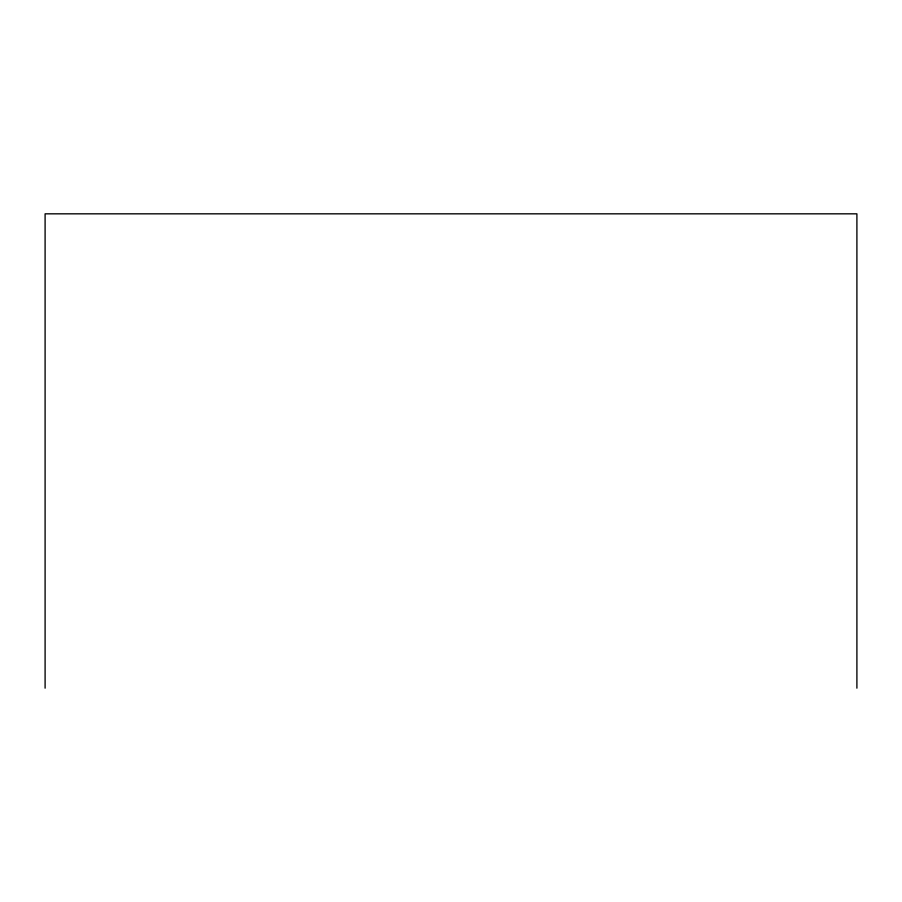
<?xml version="1.0" encoding="UTF-8"?>
<svg xmlns="http://www.w3.org/2000/svg" width="902" height="902" viewBox="0 0 902 902"><rect width="100%" height="100%" fill="white"/><g stroke="black" fill="none" stroke-linecap="round" stroke-linejoin="round"><path stroke-width="1.35" d="M856.9 688.17L856.9 213.83L45.1 213.83L45.1 688.17"/></g></svg>
